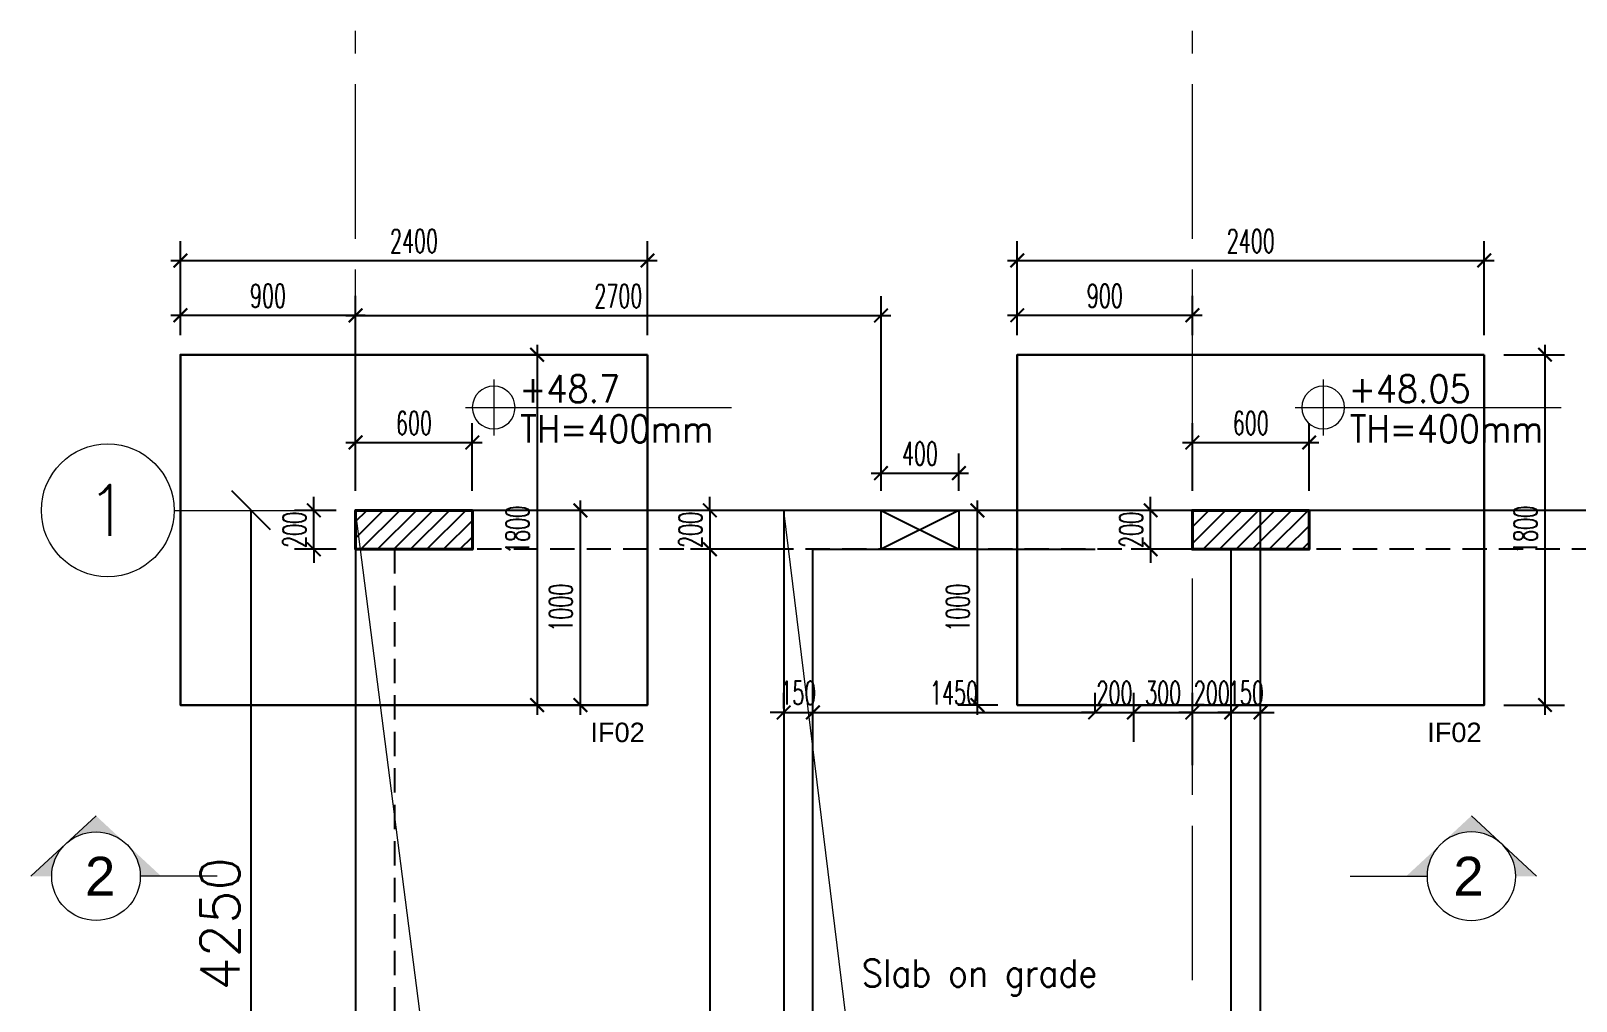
# Model space of a CAD drawing. Extents: x 2556046 to 2673391, y -921360 to -863964.
# Drawn here: x 2557294 to 2565235, y -884113 to -879128 of the extents above; entities that cross this region are included whole.
import ezdxf
from ezdxf.enums import TextEntityAlignment as Align

# ---------------------------------------------------------------- set-up
doc = ezdxf.new("R2010")
doc.units = 0
doc.header["$LTSCALE"] = 500
doc.header["$PDMODE"] = 98
doc.header["$PDSIZE"] = -0.01
doc.linetypes.add('CACHE', pattern=[0.375, 0.25, -0.125])
doc.linetypes.add('CENTER', pattern=[50.8, 31.75, -6.35, 6.35, -6.35])
for name, color, linetype, lineweight in [('A-GRID', 1, 'CENTER', 9), ('A-GRID-DIMS', 142, 'Continuous', 9), ('A-GRID-IDEN', 10, 'Continuous', 9), ('BA-FONDATIONS', 6, 'Continuous', 30), ('goe-ba-coupé', 4, 'Continuous', 40), ('goe-cotes', 115, 'Continuous', 13), ('goe-vu', 31, 'Continuous', 25), ('SYMBOLS', 1, 'Continuous', 13), ('TEXT', 7, 'Continuous', 13)]:
    doc.layers.add(name, color=color, linetype=linetype, lineweight=lineweight)
doc.layers.add('hatch', color=200, linetype='Continuous')
doc.styles.add('Arial', font='arial.ttf')
doc.styles.add('EG_SIMPLEX', font='SIMPLEX.shx')
doc.styles.add('goe-romans', font='ROMANS.shx', dxfattribs={"width": 0.6})
doc.styles.add('ROMANS', font='romans.shx')
doc.styles.add('SIMPLEX', font='simplex_.ttf')
doc.dimstyles.new('ARK-MM-0100', dxfattribs={"dimtxt": 200, "dimasz": 200, "dimexe": 100, "dimexo": 100, "dimgap": 60, "dimtad": 1, "dimdec": 1, "dimrnd": 0.1, "dimdsep": 46, "dimtxsty": 'EG_SIMPLEX', "dimblk1": 'OBLIQUE', "dimblk2": 'OBLIQUE', "dimsah": 1, "dimcen": 300, "dimclrd": 256, "dimclre": 256, "dimclrt": 2, "dimadec": 0, "dimazin": 0, "dimtfac": 1, "dimtdec": 1, "dimtix": 1, "dimtmove": 2, "dimatfit": 3, "dimldrblk": 'OBLIQUE', "dimfxl": 1, "dimtolj": 1, "dimtzin": 0, "dimarcsym": 0})
doc.dimstyles.new('goe-50e', dxfattribs={"dimscale": 10, "dimtxt": 12, "dimasz": 7, "dimexe": 10, "dimexo": 10, "dimgap": 4, "dimtad": 1, "dimdec": 1, "dimdsep": 46, "dimtxsty": 'goe-romans', "dimblk": 'ARCHTICK', "dimcen": 4, "dimdle": 5, "dimclrt": 256, "dimazin": 0, "dimtfac": 1, "dimtdec": 1, "dimtix": 1, "dimtmove": 2, "dimatfit": 3, "dimldrblk": 'ARCHTICK', "dimfxl": 5, "dimtfillclr": 256, "dimtolj": 1, "dimarcsym": 0})
pattern_1 = [(45, (0, 0), (-42.4264069, 42.4264069), [])]

# ---------------------------------------------------------------- blocks, each defined once
blk = doc.blocks.new('AX-HL')
at = {"color": 1}
blk.add_circle((-0.35, 0), 0.35, dxfattribs=at)
at = {"color": 6, "style": 'SIMPLEX', "width": 0.430328}
blk.add_attdef('N-F', text='', height=0.4, dxfattribs=at).set_placement((-0.6, -0.2), (-0.1, -0.2), align=Align.FIT)
at = {"color": 6, "style": 'SIMPLEX'}
blk.add_attdef('N', text='', height=0.4, dxfattribs=at).set_placement((-0.35, 0), align=Align.MIDDLE)
blk = doc.blocks.new('_Oblique')
at = {"color": 0, "linetype": 'ByBlock', "lineweight": -2}
blk.add_line((-0.5, -0.5), (0.5, 0.5), dxfattribs=at)
blk = doc.blocks.new('*D51')
at = {"layer": 'A-GRID-DIMS', "lineweight": -2, "transparency": 16777216}
for p, q in [((2558426.1, -885841.9), (2558426.1, -881591.5)), ((2558404.3, -885841.9), (2558526.1, -885841.9))]:
    blk.add_line(p, q, dxfattribs=at)
at = {"layer": 'Defpoints', "color": 0, "transparency": 16777216}
for p in [(2558426.1, -881591.5), (2558426.1, -881591.5), (2558304.3, -885841.9)]:
    blk.add_point(p, dxfattribs=at)
at = {"layer": 'A-GRID-DIMS', "lineweight": -2, "transparency": 16777216, "xscale": 200, "yscale": 200, "zscale": 200}
for p, rotation in [((2558426.1, -881591.5), 90), ((2558426.1, -885841.9), 270)]:
    blk.add_blockref('_Oblique', p, dxfattribs=dict(at, rotation=rotation))
at = {"layer": 'A-GRID-DIMS', "color": 2, "transparency": 16777216, "insert": (2558266.1, -883716.7), "char_height": 200, "attachment_point": 5, "rotation": 90, "style": 'EG_SIMPLEX'}
blk.add_mtext('\\A1;4250', dxfattribs=at)
blk = doc.blocks.new('_ArchTick')
at = {"color": 0, "linetype": 'ByBlock', "const_width": 0.15}
blk.add_lwpolyline([(-0.5, -0.5), (0.5, 0.5)], dxfattribs=at)
blk = doc.blocks.new('*D57')
at = {"layer": 'Defpoints', "color": 0, "transparency": 16777216}
for p in [(2559562.7, -881242.7), (2558962.7, -881591.5), (2559562.7, -881591.5)]:
    blk.add_point(p, dxfattribs=at)
at = {"layer": 'goe-cotes', "color": 0, "lineweight": -2, "transparency": 16777216}
for p, q in [((2558962.7, -881491.5), (2558962.7, -881142.7)), ((2559562.7, -881491.5), (2559562.7, -881142.7)), ((2558912.7, -881242.7), (2559612.7, -881242.7))]:
    blk.add_line(p, q, dxfattribs=at)
at = {"layer": 'goe-cotes', "color": 0, "lineweight": -2, "transparency": 16777216, "xscale": 70, "yscale": 70, "zscale": 70, "rotation": 180}
blk.add_blockref('_ArchTick', (2558962.7, -881242.7), dxfattribs=at)
at = {"layer": 'goe-cotes', "color": 0, "lineweight": -2, "transparency": 16777216, "xscale": 70, "yscale": 70, "zscale": 70}
blk.add_blockref('_ArchTick', (2559562.7, -881242.7), dxfattribs=at)
at = {"layer": 'goe-cotes', "transparency": 16777216, "insert": (2559262.7, -881142.7), "char_height": 120, "attachment_point": 5, "style": 'goe-romans'}
blk.add_mtext('\\A1;600', dxfattribs=at)
blk = doc.blocks.new('*D58')
at = {"layer": 'Defpoints', "color": 0, "transparency": 16777216}
for p in [(2558748.2, -881591.5), (2558962.7, -881591.5), (2558962.7, -881791.5)]:
    blk.add_point(p, dxfattribs=at)
at = {"layer": 'goe-cotes', "color": 0, "lineweight": -2, "transparency": 16777216}
for p, q in [((2558862.7, -881591.5), (2558648.2, -881591.5)), ((2558748.2, -881591.5), (2558748.2, -881521.5)), ((2558748.2, -881791.5), (2558748.2, -881591.5)), ((2558862.7, -881791.5), (2558648.2, -881791.5)), ((2558748.2, -881791.5), (2558748.2, -881861.5))]:
    blk.add_line(p, q, dxfattribs=at)
at = {"layer": 'goe-cotes', "color": 0, "lineweight": -2, "transparency": 16777216, "xscale": 70, "yscale": 70, "zscale": 70}
for p, rotation in [((2558748.2, -881591.5), 270), ((2558748.2, -881791.5), 90)]:
    blk.add_blockref('_ArchTick', p, dxfattribs=dict(at, rotation=rotation))
at = {"layer": 'goe-cotes', "transparency": 16777216, "insert": (2558648.2, -881691.5), "char_height": 120, "attachment_point": 5, "rotation": 90, "style": 'goe-romans'}
blk.add_mtext('\\A1;200', dxfattribs=at)
blk = doc.blocks.new('*D59')
at = {"layer": 'Defpoints', "color": 0, "transparency": 16777216}
for p in [(2563862.7, -881242.7), (2563262.7, -881591.5), (2563862.7, -881591.5)]:
    blk.add_point(p, dxfattribs=at)
at = {"layer": 'goe-cotes', "color": 0, "lineweight": -2, "transparency": 16777216}
for p, q in [((2563262.7, -881491.5), (2563262.7, -881142.7)), ((2563862.7, -881491.5), (2563862.7, -881142.7)), ((2563212.7, -881242.7), (2563912.7, -881242.7))]:
    blk.add_line(p, q, dxfattribs=at)
at = {"layer": 'goe-cotes', "color": 0, "lineweight": -2, "transparency": 16777216, "xscale": 70, "yscale": 70, "zscale": 70, "rotation": 180}
blk.add_blockref('_ArchTick', (2563262.7, -881242.7), dxfattribs=at)
at = {"layer": 'goe-cotes', "color": 0, "lineweight": -2, "transparency": 16777216, "xscale": 70, "yscale": 70, "zscale": 70}
blk.add_blockref('_ArchTick', (2563862.7, -881242.7), dxfattribs=at)
at = {"layer": 'goe-cotes', "transparency": 16777216, "insert": (2563562.7, -881142.7), "char_height": 120, "attachment_point": 5, "style": 'goe-romans'}
blk.add_mtext('\\A1;600', dxfattribs=at)
blk = doc.blocks.new('*D60')
at = {"layer": 'Defpoints', "color": 0, "transparency": 16777216}
for p in [(2563048.2, -881591.5), (2563262.7, -881591.5), (2563262.7, -881791.5)]:
    blk.add_point(p, dxfattribs=at)
at = {"layer": 'goe-cotes', "color": 0, "lineweight": -2, "transparency": 16777216}
for p, q in [((2563162.7, -881591.5), (2562948.2, -881591.5)), ((2563048.2, -881591.5), (2563048.2, -881521.5)), ((2563048.2, -881791.5), (2563048.2, -881591.5)), ((2563162.7, -881791.5), (2562948.2, -881791.5)), ((2563048.2, -881791.5), (2563048.2, -881861.5))]:
    blk.add_line(p, q, dxfattribs=at)
at = {"layer": 'goe-cotes', "color": 0, "lineweight": -2, "transparency": 16777216, "xscale": 70, "yscale": 70, "zscale": 70}
for p, rotation in [((2563048.2, -881591.5), 270), ((2563048.2, -881791.5), 90)]:
    blk.add_blockref('_ArchTick', p, dxfattribs=dict(at, rotation=rotation))
at = {"layer": 'goe-cotes', "transparency": 16777216, "insert": (2562948.2, -881691.5), "char_height": 120, "attachment_point": 5, "rotation": 90, "style": 'goe-romans'}
blk.add_mtext('\\A1;200', dxfattribs=at)
blk = doc.blocks.new('*D92')
at = {"layer": 'Defpoints', "color": 0, "transparency": 16777216}
for p in [(2561312.7, -882629.6), (2561162.7, -882709.8), (2561312.7, -882709.8)]:
    blk.add_point(p, dxfattribs=at)
at = {"layer": 'goe-cotes', "color": 0, "lineweight": -2, "transparency": 16777216}
for p, q in [((2561162.7, -882609.8), (2561162.7, -882529.6)), ((2561312.7, -882609.8), (2561312.7, -882529.6)), ((2561162.7, -882629.6), (2561092.7, -882629.6)), ((2561162.7, -882629.6), (2561312.7, -882629.6)), ((2561312.7, -882629.6), (2561382.7, -882629.6))]:
    blk.add_line(p, q, dxfattribs=at)
at = {"layer": 'goe-cotes', "color": 0, "lineweight": -2, "transparency": 16777216, "xscale": 70, "yscale": 70, "zscale": 70}
blk.add_blockref('_ArchTick', (2561162.7, -882629.6), dxfattribs=at)
at = {"layer": 'goe-cotes', "color": 0, "lineweight": -2, "transparency": 16777216, "xscale": 70, "yscale": 70, "zscale": 70, "rotation": 180}
blk.add_blockref('_ArchTick', (2561312.7, -882629.6), dxfattribs=at)
at = {"layer": 'goe-cotes', "transparency": 16777216, "insert": (2561237.7, -882529.6), "char_height": 120, "attachment_point": 5, "style": 'goe-romans'}
blk.add_mtext('\\A1;150', dxfattribs=at)
blk = doc.blocks.new('*D93')
at = {"layer": 'Defpoints', "color": 0, "transparency": 16777216}
for p in [(2562762.7, -882629.6), (2561312.7, -882709.8), (2562762.7, -882729.8)]:
    blk.add_point(p, dxfattribs=at)
at = {"layer": 'goe-cotes', "color": 0, "lineweight": -2, "transparency": 16777216}
for p, q in [((2561312.7, -882609.8), (2561312.7, -882529.6)), ((2562762.7, -882629.8), (2562762.7, -882529.6)), ((2561262.7, -882629.6), (2562812.7, -882629.6))]:
    blk.add_line(p, q, dxfattribs=at)
at = {"layer": 'goe-cotes', "color": 0, "lineweight": -2, "transparency": 16777216, "xscale": 70, "yscale": 70, "zscale": 70, "rotation": 180}
blk.add_blockref('_ArchTick', (2561312.7, -882629.6), dxfattribs=at)
at = {"layer": 'goe-cotes', "color": 0, "lineweight": -2, "transparency": 16777216, "xscale": 70, "yscale": 70, "zscale": 70}
blk.add_blockref('_ArchTick', (2562762.7, -882629.6), dxfattribs=at)
at = {"layer": 'goe-cotes', "transparency": 16777216, "insert": (2562037.7, -882529.6), "char_height": 120, "attachment_point": 5, "style": 'goe-romans'}
blk.add_mtext('\\A1;1450', dxfattribs=at)
blk = doc.blocks.new('*D94')
at = {"layer": 'Defpoints', "color": 0, "transparency": 16777216}
for p in [(2562962.7, -882629.6), (2562762.7, -882729.8), (2562962.7, -882880)]:
    blk.add_point(p, dxfattribs=at)
at = {"layer": 'goe-cotes', "color": 0, "lineweight": -2, "transparency": 16777216}
for p, q in [((2562762.7, -882629.8), (2562762.7, -882529.6)), ((2562962.7, -882780), (2562962.7, -882529.6)), ((2562762.7, -882629.6), (2562692.7, -882629.6)), ((2562762.7, -882629.6), (2562962.7, -882629.6)), ((2562962.7, -882629.6), (2563032.7, -882629.6))]:
    blk.add_line(p, q, dxfattribs=at)
at = {"layer": 'goe-cotes', "color": 0, "lineweight": -2, "transparency": 16777216, "xscale": 70, "yscale": 70, "zscale": 70}
blk.add_blockref('_ArchTick', (2562762.7, -882629.6), dxfattribs=at)
at = {"layer": 'goe-cotes', "color": 0, "lineweight": -2, "transparency": 16777216, "xscale": 70, "yscale": 70, "zscale": 70, "rotation": 180}
blk.add_blockref('_ArchTick', (2562962.7, -882629.6), dxfattribs=at)
at = {"layer": 'goe-cotes', "transparency": 16777216, "insert": (2562862.7, -882529.6), "char_height": 120, "attachment_point": 5, "style": 'goe-romans'}
blk.add_mtext('\\A1;200', dxfattribs=at)
blk = doc.blocks.new('*D95')
at = {"layer": 'Defpoints', "color": 0, "transparency": 16777216}
for p in [(2563262.7, -882629.6), (2562962.7, -882880), (2563262.7, -883000.2)]:
    blk.add_point(p, dxfattribs=at)
at = {"layer": 'goe-cotes', "color": 0, "lineweight": -2, "transparency": 16777216}
for p, q in [((2562962.7, -882780), (2562962.7, -882529.6)), ((2563262.7, -882900.2), (2563262.7, -882529.6)), ((2562912.7, -882629.6), (2563312.7, -882629.6))]:
    blk.add_line(p, q, dxfattribs=at)
at = {"layer": 'goe-cotes', "color": 0, "lineweight": -2, "transparency": 16777216, "xscale": 70, "yscale": 70, "zscale": 70, "rotation": 180}
blk.add_blockref('_ArchTick', (2562962.7, -882629.6), dxfattribs=at)
at = {"layer": 'goe-cotes', "color": 0, "lineweight": -2, "transparency": 16777216, "xscale": 70, "yscale": 70, "zscale": 70}
blk.add_blockref('_ArchTick', (2563262.7, -882629.6), dxfattribs=at)
at = {"layer": 'goe-cotes', "transparency": 16777216, "insert": (2563112.7, -882529.6), "char_height": 120, "attachment_point": 5, "style": 'goe-romans'}
blk.add_mtext('\\A1;300', dxfattribs=at)
blk = doc.blocks.new('*D96')
at = {"layer": 'Defpoints', "color": 0, "transparency": 16777216}
for p in [(2563462.7, -882629.6), (2563262.7, -883000.2), (2563462.7, -883000.2)]:
    blk.add_point(p, dxfattribs=at)
at = {"layer": 'goe-cotes', "color": 0, "lineweight": -2, "transparency": 16777216}
for p, q in [((2563262.7, -882900.2), (2563262.7, -882529.6)), ((2563462.7, -882900.2), (2563462.7, -882529.6)), ((2563262.7, -882629.6), (2563192.7, -882629.6)), ((2563262.7, -882629.6), (2563462.7, -882629.6)), ((2563462.7, -882629.6), (2563532.7, -882629.6))]:
    blk.add_line(p, q, dxfattribs=at)
at = {"layer": 'goe-cotes', "color": 0, "lineweight": -2, "transparency": 16777216, "xscale": 70, "yscale": 70, "zscale": 70}
blk.add_blockref('_ArchTick', (2563262.7, -882629.6), dxfattribs=at)
at = {"layer": 'goe-cotes', "color": 0, "lineweight": -2, "transparency": 16777216, "xscale": 70, "yscale": 70, "zscale": 70, "rotation": 180}
blk.add_blockref('_ArchTick', (2563462.7, -882629.6), dxfattribs=at)
at = {"layer": 'goe-cotes', "transparency": 16777216, "insert": (2563362.7, -882529.6), "char_height": 120, "attachment_point": 5, "style": 'goe-romans'}
blk.add_mtext('\\A1;200', dxfattribs=at)
blk = doc.blocks.new('*D97')
at = {"layer": 'Defpoints', "color": 0, "transparency": 16777216}
for p in [(2563612.7, -882629.6), (2563462.7, -883000.2), (2563612.7, -883000.2)]:
    blk.add_point(p, dxfattribs=at)
at = {"layer": 'goe-cotes', "color": 0, "lineweight": -2, "transparency": 16777216}
for p, q in [((2563462.7, -882900.2), (2563462.7, -882529.6)), ((2563612.7, -882900.2), (2563612.7, -882529.6)), ((2563462.7, -882629.6), (2563392.7, -882629.6)), ((2563462.7, -882629.6), (2563612.7, -882629.6)), ((2563612.7, -882629.6), (2563682.7, -882629.6))]:
    blk.add_line(p, q, dxfattribs=at)
at = {"layer": 'goe-cotes', "color": 0, "lineweight": -2, "transparency": 16777216, "xscale": 70, "yscale": 70, "zscale": 70}
blk.add_blockref('_ArchTick', (2563462.7, -882629.6), dxfattribs=at)
at = {"layer": 'goe-cotes', "color": 0, "lineweight": -2, "transparency": 16777216, "xscale": 70, "yscale": 70, "zscale": 70, "rotation": 180}
blk.add_blockref('_ArchTick', (2563612.7, -882629.6), dxfattribs=at)
at = {"layer": 'goe-cotes', "transparency": 16777216, "insert": (2563537.7, -882529.6), "char_height": 120, "attachment_point": 5, "style": 'goe-romans'}
blk.add_mtext('\\A1;150', dxfattribs=at)
blk = doc.blocks.new('*D98')
at = {"layer": 'Defpoints', "color": 0, "transparency": 16777216}
for p in [(2561162.7, -881591.5), (2560783.5, -881791.5), (2561312.7, -881791.5)]:
    blk.add_point(p, dxfattribs=at)
at = {"layer": 'goe-cotes', "color": 0, "lineweight": -2, "transparency": 16777216}
for p, q in [((2561062.7, -881591.5), (2560683.5, -881591.5)), ((2560783.5, -881591.5), (2560783.5, -881521.5)), ((2560783.5, -881591.5), (2560783.5, -881791.5)), ((2561212.7, -881791.5), (2560683.5, -881791.5)), ((2560783.5, -881791.5), (2560783.5, -881861.5))]:
    blk.add_line(p, q, dxfattribs=at)
at = {"layer": 'goe-cotes', "color": 0, "lineweight": -2, "transparency": 16777216, "xscale": 70, "yscale": 70, "zscale": 70}
for p, rotation in [((2560783.5, -881591.5), 270), ((2560783.5, -881791.5), 90)]:
    blk.add_blockref('_ArchTick', p, dxfattribs=dict(at, rotation=rotation))
at = {"layer": 'goe-cotes', "transparency": 16777216, "insert": (2560683.5, -881691.5), "char_height": 120, "attachment_point": 5, "rotation": 90, "style": 'goe-romans'}
blk.add_mtext('\\A1;200', dxfattribs=at)
blk = doc.blocks.new('*D99')
at = {"layer": 'Defpoints', "color": 0, "transparency": 16777216}
for p in [(2561312.7, -881791.5), (2560783.5, -887491.5), (2561312.7, -887491.5)]:
    blk.add_point(p, dxfattribs=at)
at = {"layer": 'goe-cotes', "color": 0, "lineweight": -2, "transparency": 16777216}
for p, q in [((2560783.5, -881741.5), (2560783.5, -887541.5)), ((2561212.7, -881791.5), (2560683.5, -881791.5)), ((2561212.7, -887491.5), (2560683.5, -887491.5))]:
    blk.add_line(p, q, dxfattribs=at)
at = {"layer": 'goe-cotes', "color": 0, "lineweight": -2, "transparency": 16777216, "xscale": 70, "yscale": 70, "zscale": 70}
for p, rotation in [((2560783.5, -881791.5), 90), ((2560783.5, -887491.5), 270)]:
    blk.add_blockref('_ArchTick', p, dxfattribs=dict(at, rotation=rotation))
at = {"layer": 'goe-cotes', "transparency": 16777216, "insert": (2560683.5, -884641.5), "char_height": 120, "attachment_point": 5, "rotation": 90, "style": 'goe-romans'}
blk.add_mtext('\\A1;5700', dxfattribs=at)
blk = doc.blocks.new('A$C6589245E')
h = blk.add_hatch(color=256)
h.paths.add_polyline_path([(-194.5, 41.7), (-239.5, 0), (-212.7, 0, -0.208676)])
h.paths.add_polyline_path([(-155.8, 77.6), (-194.5, 41.7, -0.392415), (-117.1, 41.7)])
h.paths.add_polyline_path([(-117.1, 41.7, -0.018751), (-114.1, 38.7, -0.189185), (-98.9, 0), (-72.1, 0)])
for p, q in [((-239.5, 0), (-155.8, 77.6)), ((0, 0), (-98.9, 0))]:
    blk.add_line(p, q)
blk.add_circle((-155.8, 0), 56.9)
blk = doc.blocks.new('*D230')
at = {"layer": 'Defpoints', "color": 0, "transparency": 16777216}
for p in [(2563262.7, -880588.9), (2562362.7, -880791.5), (2563262.7, -880791.5)]:
    blk.add_point(p, dxfattribs=at)
at = {"layer": 'goe-cotes', "color": 0, "lineweight": -2, "transparency": 16777216}
for p, q in [((2562362.7, -880691.5), (2562362.7, -880488.9)), ((2563262.7, -880691.5), (2563262.7, -880488.9)), ((2562312.7, -880588.9), (2563312.7, -880588.9))]:
    blk.add_line(p, q, dxfattribs=at)
at = {"layer": 'goe-cotes', "color": 0, "lineweight": -2, "transparency": 16777216, "xscale": 70, "yscale": 70, "zscale": 70, "rotation": 180}
blk.add_blockref('_ArchTick', (2562362.7, -880588.9), dxfattribs=at)
at = {"layer": 'goe-cotes', "color": 0, "lineweight": -2, "transparency": 16777216, "xscale": 70, "yscale": 70, "zscale": 70}
blk.add_blockref('_ArchTick', (2563262.7, -880588.9), dxfattribs=at)
at = {"layer": 'goe-cotes', "transparency": 16777216, "insert": (2562812.7, -880488.9), "char_height": 120, "attachment_point": 5, "style": 'goe-romans'}
blk.add_mtext('\\A1;900', dxfattribs=at)
blk = doc.blocks.new('*D231')
at = {"layer": 'Defpoints', "color": 0, "transparency": 16777216}
for p in [(2564762.7, -880307.5), (2562362.7, -880791.5), (2564762.7, -880791.5)]:
    blk.add_point(p, dxfattribs=at)
at = {"layer": 'goe-cotes', "color": 0, "lineweight": -2, "transparency": 16777216}
for p, q in [((2562362.7, -880691.5), (2562362.7, -880207.5)), ((2564762.7, -880691.5), (2564762.7, -880207.5)), ((2562312.7, -880307.5), (2564812.7, -880307.5))]:
    blk.add_line(p, q, dxfattribs=at)
at = {"layer": 'goe-cotes', "color": 0, "lineweight": -2, "transparency": 16777216, "xscale": 70, "yscale": 70, "zscale": 70, "rotation": 180}
blk.add_blockref('_ArchTick', (2562362.7, -880307.5), dxfattribs=at)
at = {"layer": 'goe-cotes', "color": 0, "lineweight": -2, "transparency": 16777216, "xscale": 70, "yscale": 70, "zscale": 70}
blk.add_blockref('_ArchTick', (2564762.7, -880307.5), dxfattribs=at)
at = {"layer": 'goe-cotes', "transparency": 16777216, "insert": (2563562.7, -880207.5), "char_height": 120, "attachment_point": 5, "style": 'goe-romans'}
blk.add_mtext('\\A1;2400', dxfattribs=at)
blk = doc.blocks.new('*D232')
at = {"layer": 'Defpoints', "color": 0, "transparency": 16777216}
for p in [(2562158.3, -881591.5), (2562362.7, -881591.5), (2562362.7, -882591.5)]:
    blk.add_point(p, dxfattribs=at)
at = {"layer": 'goe-cotes', "color": 0, "lineweight": -2, "transparency": 16777216}
for p, q in [((2562262.7, -881591.5), (2562058.3, -881591.5)), ((2562158.3, -882641.5), (2562158.3, -881541.5)), ((2562262.7, -882591.5), (2562058.3, -882591.5))]:
    blk.add_line(p, q, dxfattribs=at)
at = {"layer": 'goe-cotes', "color": 0, "lineweight": -2, "transparency": 16777216, "xscale": 70, "yscale": 70, "zscale": 70}
for p, rotation in [((2562158.3, -881591.5), 90), ((2562158.3, -882591.5), 270)]:
    blk.add_blockref('_ArchTick', p, dxfattribs=dict(at, rotation=rotation))
at = {"layer": 'goe-cotes', "transparency": 16777216, "insert": (2562058.3, -882091.5), "char_height": 120, "attachment_point": 5, "rotation": 90, "style": 'goe-romans'}
blk.add_mtext('\\A1;1000', dxfattribs=at)
blk = doc.blocks.new('*D233')
at = {"layer": 'Defpoints', "color": 0, "transparency": 16777216}
for p in [(2564762.7, -880791.5), (2564762.7, -882591.5), (2565074.5, -882591.5)]:
    blk.add_point(p, dxfattribs=at)
at = {"layer": 'goe-cotes', "color": 0, "lineweight": -2, "transparency": 16777216}
for p, q in [((2564862.7, -880791.5), (2565174.5, -880791.5)), ((2565074.5, -880741.5), (2565074.5, -882641.5)), ((2564862.7, -882591.5), (2565174.5, -882591.5))]:
    blk.add_line(p, q, dxfattribs=at)
at = {"layer": 'goe-cotes', "color": 0, "lineweight": -2, "transparency": 16777216, "xscale": 70, "yscale": 70, "zscale": 70}
for p, rotation in [((2565074.5, -880791.5), 90), ((2565074.5, -882591.5), 270)]:
    blk.add_blockref('_ArchTick', p, dxfattribs=dict(at, rotation=rotation))
at = {"layer": 'goe-cotes', "transparency": 16777216, "insert": (2564974.5, -881691.5), "char_height": 120, "attachment_point": 5, "rotation": 90, "style": 'goe-romans'}
blk.add_mtext('\\A1;1800', dxfattribs=at)
blk = doc.blocks.new('*D234')
at = {"layer": 'Defpoints', "color": 0, "transparency": 16777216}
for p in [(2558962.7, -880588.9), (2558062.7, -880791.5), (2558962.7, -880791.5)]:
    blk.add_point(p, dxfattribs=at)
at = {"layer": 'goe-cotes', "color": 0, "lineweight": -2, "transparency": 16777216}
for p, q in [((2558062.7, -880691.5), (2558062.7, -880488.9)), ((2558962.7, -880691.5), (2558962.7, -880488.9)), ((2558012.7, -880588.9), (2559012.7, -880588.9))]:
    blk.add_line(p, q, dxfattribs=at)
at = {"layer": 'goe-cotes', "color": 0, "lineweight": -2, "transparency": 16777216, "xscale": 70, "yscale": 70, "zscale": 70, "rotation": 180}
blk.add_blockref('_ArchTick', (2558062.7, -880588.9), dxfattribs=at)
at = {"layer": 'goe-cotes', "color": 0, "lineweight": -2, "transparency": 16777216, "xscale": 70, "yscale": 70, "zscale": 70}
blk.add_blockref('_ArchTick', (2558962.7, -880588.9), dxfattribs=at)
at = {"layer": 'goe-cotes', "transparency": 16777216, "insert": (2558512.7, -880488.9), "char_height": 120, "attachment_point": 5, "style": 'goe-romans'}
blk.add_mtext('\\A1;900', dxfattribs=at)
blk = doc.blocks.new('*D235')
at = {"layer": 'Defpoints', "color": 0, "transparency": 16777216}
for p in [(2560462.7, -880307.5), (2558062.7, -880791.5), (2560462.7, -880791.5)]:
    blk.add_point(p, dxfattribs=at)
at = {"layer": 'goe-cotes', "color": 0, "lineweight": -2, "transparency": 16777216}
for p, q in [((2558062.7, -880691.5), (2558062.7, -880207.5)), ((2560462.7, -880691.5), (2560462.7, -880207.5)), ((2558012.7, -880307.5), (2560512.7, -880307.5))]:
    blk.add_line(p, q, dxfattribs=at)
at = {"layer": 'goe-cotes', "color": 0, "lineweight": -2, "transparency": 16777216, "xscale": 70, "yscale": 70, "zscale": 70, "rotation": 180}
blk.add_blockref('_ArchTick', (2558062.7, -880307.5), dxfattribs=at)
at = {"layer": 'goe-cotes', "color": 0, "lineweight": -2, "transparency": 16777216, "xscale": 70, "yscale": 70, "zscale": 70}
blk.add_blockref('_ArchTick', (2560462.7, -880307.5), dxfattribs=at)
at = {"layer": 'goe-cotes', "transparency": 16777216, "insert": (2559262.7, -880207.5), "char_height": 120, "attachment_point": 5, "style": 'goe-romans'}
blk.add_mtext('\\A1;2400', dxfattribs=at)
blk = doc.blocks.new('*D236')
at = {"layer": 'Defpoints', "color": 0, "transparency": 16777216}
for p in [(2560118.1, -881591.5), (2560322.6, -881591.5), (2560322.6, -882591.5)]:
    blk.add_point(p, dxfattribs=at)
at = {"layer": 'goe-cotes', "color": 0, "lineweight": -2, "transparency": 16777216}
for p, q in [((2560222.6, -881591.5), (2560018.1, -881591.5)), ((2560118.1, -882641.5), (2560118.1, -881541.5)), ((2560222.6, -882591.5), (2560018.1, -882591.5))]:
    blk.add_line(p, q, dxfattribs=at)
at = {"layer": 'goe-cotes', "color": 0, "lineweight": -2, "transparency": 16777216, "xscale": 70, "yscale": 70, "zscale": 70}
for p, rotation in [((2560118.1, -881591.5), 90), ((2560118.1, -882591.5), 270)]:
    blk.add_blockref('_ArchTick', p, dxfattribs=dict(at, rotation=rotation))
at = {"layer": 'goe-cotes', "transparency": 16777216, "insert": (2560018.1, -882091.5), "char_height": 120, "attachment_point": 5, "rotation": 90, "style": 'goe-romans'}
blk.add_mtext('\\A1;1000', dxfattribs=at)
blk = doc.blocks.new('*D237')
at = {"layer": 'Defpoints', "color": 0, "transparency": 16777216}
for p in [(2560322.6, -880791.5), (2559895.2, -882591.5), (2560322.6, -882591.5)]:
    blk.add_point(p, dxfattribs=at)
at = {"layer": 'goe-cotes', "color": 0, "lineweight": -2, "transparency": 16777216}
for p, q in [((2560222.6, -880791.5), (2559795.2, -880791.5)), ((2559895.2, -880741.5), (2559895.2, -882641.5)), ((2560222.6, -882591.5), (2559795.2, -882591.5))]:
    blk.add_line(p, q, dxfattribs=at)
at = {"layer": 'goe-cotes', "color": 0, "lineweight": -2, "transparency": 16777216, "xscale": 70, "yscale": 70, "zscale": 70}
for p, rotation in [((2559895.2, -880791.5), 90), ((2559895.2, -882591.5), 270)]:
    blk.add_blockref('_ArchTick', p, dxfattribs=dict(at, rotation=rotation))
at = {"layer": 'goe-cotes', "transparency": 16777216, "insert": (2559795.2, -881691.5), "char_height": 120, "attachment_point": 5, "rotation": 90, "style": 'goe-romans'}
blk.add_mtext('\\A1;1800', dxfattribs=at)
blk = doc.blocks.new('QUOTA')
at = {"layer": 'SYMBOLS'}
for p, q in [((270057, 155400), (270057, 154990)), ((270263, 155196), (269852, 155196))]:
    blk.add_line(p, q, dxfattribs=at)
blk.add_circle((270057, 155195), 157, dxfattribs=at)
blk = doc.blocks.new('*D348')
at = {"layer": 'Defpoints', "color": 0, "transparency": 16777216}
for p in [(2561662.7, -880590.2), (2558962.7, -881421.4), (2561662.7, -881560.7)]:
    blk.add_point(p, dxfattribs=at)
at = {"layer": 'goe-cotes', "color": 0, "lineweight": -2, "transparency": 16777216}
for p, q in [((2558962.7, -881321.4), (2558962.7, -880490.2)), ((2561662.7, -881460.7), (2561662.7, -880490.2)), ((2558912.7, -880590.2), (2561712.7, -880590.2))]:
    blk.add_line(p, q, dxfattribs=at)
at = {"layer": 'goe-cotes', "color": 0, "lineweight": -2, "transparency": 16777216, "xscale": 70, "yscale": 70, "zscale": 70, "rotation": 180}
blk.add_blockref('_ArchTick', (2558962.7, -880590.2), dxfattribs=at)
at = {"layer": 'goe-cotes', "color": 0, "lineweight": -2, "transparency": 16777216, "xscale": 70, "yscale": 70, "zscale": 70}
blk.add_blockref('_ArchTick', (2561662.7, -880590.2), dxfattribs=at)
at = {"layer": 'goe-cotes', "transparency": 16777216, "insert": (2560312.7, -880490.2), "char_height": 120, "attachment_point": 5, "style": 'goe-romans'}
blk.add_mtext('\\A1;2700', dxfattribs=at)
blk = doc.blocks.new('*D349')
at = {"layer": 'Defpoints', "color": 0, "transparency": 16777216}
for p in [(2562062.7, -881400), (2561662.7, -881591.5), (2562062.7, -881591.5)]:
    blk.add_point(p, dxfattribs=at)
at = {"layer": 'goe-cotes', "color": 0, "lineweight": -2, "transparency": 16777216}
for p, q in [((2561662.7, -881491.5), (2561662.7, -881300)), ((2562062.7, -881491.5), (2562062.7, -881300)), ((2561612.7, -881400), (2562112.7, -881400))]:
    blk.add_line(p, q, dxfattribs=at)
at = {"layer": 'goe-cotes', "color": 0, "lineweight": -2, "transparency": 16777216, "xscale": 70, "yscale": 70, "zscale": 70, "rotation": 180}
blk.add_blockref('_ArchTick', (2561662.7, -881400), dxfattribs=at)
at = {"layer": 'goe-cotes', "color": 0, "lineweight": -2, "transparency": 16777216, "xscale": 70, "yscale": 70, "zscale": 70}
blk.add_blockref('_ArchTick', (2562062.7, -881400), dxfattribs=at)
at = {"layer": 'goe-cotes', "transparency": 16777216, "insert": (2561862.7, -881300), "char_height": 120, "attachment_point": 5, "style": 'goe-romans'}
blk.add_mtext('\\A1;400', dxfattribs=at)

msp = doc.modelspace()

# ---------------------------------------------------------------- hatches: boundary and pattern name
at = {"layer": 'hatch'}
h = msp.add_hatch(dxfattribs=at)
h.set_pattern_fill('_USER', color=256, scale=60, angle=45, pattern_type=0)
h.set_pattern_definition(pattern_1)
h.paths.add_polyline_path([(2559562.72, -881791.5), (2559562.72, -881591.5), (2558962.72, -881591.5), (2558962.72, -881791.5)])
h = msp.add_hatch(dxfattribs=at)
h.set_pattern_fill('_USER', color=256, scale=60, angle=45, pattern_type=0)
h.set_pattern_definition(pattern_1)
h.paths.add_polyline_path([(2563862.72, -881791.5), (2563862.72, -881591.5), (2563262.72, -881591.5), (2563262.72, -881791.5)])

# ---------------------------------------------------------------- linework, layer by layer
at = {"color": 0}
for p, q in [((2562062.72, -881591.5), (2561662.72, -881791.5)), ((2561662.72, -881591.5), (2562062.72, -881791.5))]:
    msp.add_line(p, q, dxfattribs=at)
msp.add_lwpolyline([(2561662.72, -881791.5), (2561662.72, -881591.5), (2562062.72, -881591.5), (2562062.72, -881791.5)], close=True, dxfattribs=at)
at = {"layer": 'A-GRID', "color": 10, "ltscale": 0.05}
for p, q in [((2558962.72, -894165.93), (2558962.72, -879127.92)), ((2563262.72, -894165.93), (2563262.72, -879127.92)), ((2558030.47, -881591.5), (2583612.72, -881591.5))]:
    msp.add_line(p, q, dxfattribs=at)
at = {"layer": 'BA-FONDATIONS', "color": 20}
for points in [[(2560462.72, -880791.5), (2560462.72, -882591.5), (2558062.72, -882591.5), (2558062.72, -880791.5)], [(2564762.72, -880791.5), (2564762.72, -882591.5), (2562362.72, -882591.5), (2562362.72, -880791.5)]]:
    msp.add_lwpolyline(points, close=True, dxfattribs=at)
at = {"layer": 'goe-ba-coupé', "ltscale": 1000}
for points in [[(2559562.72, -881591.5), (2559562.72, -881791.5), (2558962.72, -881791.5), (2558962.72, -881591.5)], [(2563862.72, -881591.5), (2563862.72, -881791.5), (2563262.72, -881791.5), (2563262.72, -881591.5)]]:
    msp.add_lwpolyline(points, close=True, dxfattribs=at)
at = {"layer": 'goe-vu', "ltscale": 1000}
for p, q in [((2561162.72, -881591.5), (2561162.72, -887641.5)), ((2563612.72, -892591.92), (2563612.72, -881591.5)), ((2561312.72, -886891.5), (2561312.72, -881791.5)), ((2561312.72, -887491.5), (2561312.72, -881791.5)), ((2561312.72, -881791.5), (2562762.72, -881791.5)), ((2563462.72, -881791.5), (2562962.72, -881791.5)), ((2563462.72, -892391.92), (2563462.72, -881791.5))]:
    msp.add_line(p, q, dxfattribs=at)
at = {"layer": 'goe-vu', "linetype": 'CACHE'}
for p, q in [((2567962.72, -881791.5), (2559162.72, -881791.5)), ((2559162.72, -881791.5), (2559162.72, -892391.92))]:
    msp.add_line(p, q, dxfattribs=at)
at = {"layer": 'goe-vu', "ltscale": 1000}
msp.add_lwpolyline([(2558962.72, -881591.5), (2558962.72, -892591.92), (2582112.06, -892591.92), (2582112.06, -885841.92), (2568162.72, -885841.92), (2568162.72, -881591.5), (2558962.72, -881591.5)], dxfattribs=at)
at = {"layer": 'SYMBOLS', "color": 20}
for p, q in [((2560059.2, -890148.43), (2558962.72, -881591.5)), ((2561506.64, -884392.6), (2561162.72, -881591.5))]:
    msp.add_line(p, q, dxfattribs=at)
at = {"layer": 'SYMBOLS'}
for points in [[(2559815.96, -881062.69), (2560894.87, -881062.69)], [(2564078.26, -881062.69), (2565157.18, -881062.69)]]:
    msp.add_lwpolyline(points, dxfattribs=at)

# ---------------------------------------------------------------- block references
at = {"layer": 'A-GRID-IDEN'}
ref = msp.add_blockref('AX-HL', (2558030.47, -881591.5), dxfattribs=dict(at, xscale=975, yscale=975, zscale=975))
ref.add_attrib('N', '1', dxfattribs={"layer": '0', "color": 6, "height": 260, "style": 'EG_SIMPLEX'}).set_placement((2557689.22, -881591.5), align=Align.MIDDLE_CENTER)
at = {"layer": 'SYMBOLS'}
for name, p, xscale, yscale, zscale in [('QUOTA', (2748712.44, -989699.76), -0.7, 0.7, 0.7), ('QUOTA', (2752974.74, -989699.76), -0.7, 0.7, 0.7), ('A$C6589245E', (2558252.21, -883471.3), 4.000000000232831, 4.000000000232831, 4.000000000232831), ('A$C6589245E', (2564073.23, -883471.3), -4.000000000232831, 4.000000000232831, 4.000000000232831)]:
    msp.add_blockref(name, p, dxfattribs=dict(at, xscale=xscale, yscale=yscale, zscale=zscale))

# ---------------------------------------------------------------- texts
at = {"layer": 'TEXT', "style": 'ROMANS', "width": 0.9}
for s, p in [('+48.7', (2559803.3, -881036.49)), ('+48.05', (2564065.6, -881036.49)), ('TH=400mm', (2559808.46, -881242.72)), ('TH=400mm', (2564070.77, -881242.72)), ('Slab on grade', (2561564.24, -884039.37))]:
    msp.add_text(s, height=140, dxfattribs=at).set_placement(p)
at = {"layer": 'TEXT', "color": 7, "style": 'Arial'}
msp.add_text('2', height=200, rotation=360, dxfattribs=at).set_placement((2557650.29, -883471.3), align=Align.MIDDLE_CENTER)
msp.add_text('2', height=200, dxfattribs=at).set_placement((2564681.71, -883471.3), align=Align.MIDDLE_CENTER)
at = {"layer": 'TEXT', "char_height": 100, "width": 2022.5901, "attachment_point": 2, "style": 'Arial'}
for insert in [(2560309.11, -882682.17), (2564609.11, -882682.17)]:
    msp.add_mtext('IF02', dxfattribs=dict(at, insert=insert))

# ---------------------------------------------------------------- dimensions: what is measured, and where the dimension line sits
at = {"layer": 'A-GRID-DIMS'}
dim = msp.add_linear_dim(base=(2558426.07, -881591.5), p1=(2558304.26, -885841.92), p2=(2558426.07, -881591.5), angle=90, dimstyle='ARK-MM-0100', override={"dimrnd": 1}, dxfattribs=at)
dim.commit()
dim.dimension.update_dxf_attribs({"geometry": '*D51', "text_midpoint": (2558266.07, -883716.71)})
at = {"layer": 'goe-cotes'}
for base, p1, p2, picture, middle in [((2560462.72, -880307.53), (2558062.72, -880791.5), (2560462.72, -880791.5), '*D235', (2559262.72, -880207.53)), ((2564762.72, -880307.53), (2562362.72, -880791.5), (2564762.72, -880791.5), '*D231', (2563562.72, -880207.53)), ((2558962.72, -880588.92), (2558062.72, -880791.5), (2558962.72, -880791.5), '*D234', (2558512.72, -880488.92)), ((2561662.72, -880590.21), (2558962.72, -881421.45), (2561662.72, -881560.75), '*D348', (2560312.72, -880490.21)), ((2563262.72, -880588.92), (2562362.72, -880791.5), (2563262.72, -880791.5), '*D230', (2562812.72, -880488.92)), ((2559562.72, -881242.72), (2558962.72, -881591.5), (2559562.72, -881591.5), '*D57', (2559262.72, -881142.72)), ((2563862.72, -881242.72), (2563262.72, -881591.5), (2563862.72, -881591.5), '*D59', (2563562.72, -881142.72)), ((2562062.72, -881400.05), (2561662.72, -881591.5), (2562062.72, -881591.5), '*D349', (2561862.72, -881300.05)), ((2561312.72, -882629.63), (2561162.72, -882709.76), (2561312.72, -882709.76), '*D92', (2561237.72, -882529.63)), ((2562762.72, -882629.63), (2561312.72, -882709.76), (2562762.72, -882729.79), '*D93', (2562037.72, -882529.63)), ((2562962.72, -882629.63), (2562762.72, -882729.79), (2562962.72, -882880.03), '*D94', (2562862.72, -882529.63)), ((2563262.72, -882629.63), (2562962.72, -882880.03), (2563262.72, -883000.22), '*D95', (2563112.72, -882529.63)), ((2563462.72, -882629.63), (2563262.72, -883000.22), (2563462.72, -883000.22), '*D96', (2563362.72, -882529.63)), ((2563612.72, -882629.63), (2563462.72, -883000.22), (2563612.72, -883000.22), '*D97', (2563537.72, -882529.63))]:
    dim = msp.add_linear_dim(base=base, p1=p1, p2=p2, dimstyle='goe-50e', dxfattribs=at)
    dim.commit()
    dim.dimension.update_dxf_attribs({"geometry": picture, "text_midpoint": middle})
for base, p1, p2, picture, middle in [((2559895.2, -882591.5), (2560322.6, -880791.5), (2560322.6, -882591.5), '*D237', (2559795.2, -881691.5)), ((2565074.48, -882591.5), (2564762.72, -880791.5), (2564762.72, -882591.5), '*D233', (2564974.48, -881691.5)), ((2558748.15, -881591.5), (2558962.72, -881791.5), (2558962.72, -881591.5), '*D58', (2558648.15, -881691.5)), ((2560118.14, -881591.5), (2560322.6, -882591.5), (2560322.6, -881591.5), '*D236', (2560018.14, -882091.5)), ((2560783.55, -881791.5), (2561162.72, -881591.5), (2561312.72, -881791.5), '*D98', (2560683.55, -881691.5)), ((2562158.26, -881591.5), (2562362.72, -882591.5), (2562362.72, -881591.5), '*D232', (2562058.26, -882091.5)), ((2563048.15, -881591.5), (2563262.72, -881791.5), (2563262.72, -881591.5), '*D60', (2562948.15, -881691.5)), ((2560783.55, -887491.5), (2561312.72, -881791.5), (2561312.72, -887491.5), '*D99', (2560683.55, -884641.5))]:
    dim = msp.add_linear_dim(base=base, p1=p1, p2=p2, angle=90, dimstyle='goe-50e', dxfattribs=at)
    dim.commit()
    dim.dimension.update_dxf_attribs({"geometry": picture, "text_midpoint": middle})

doc.saveas('drawing.dxf')
